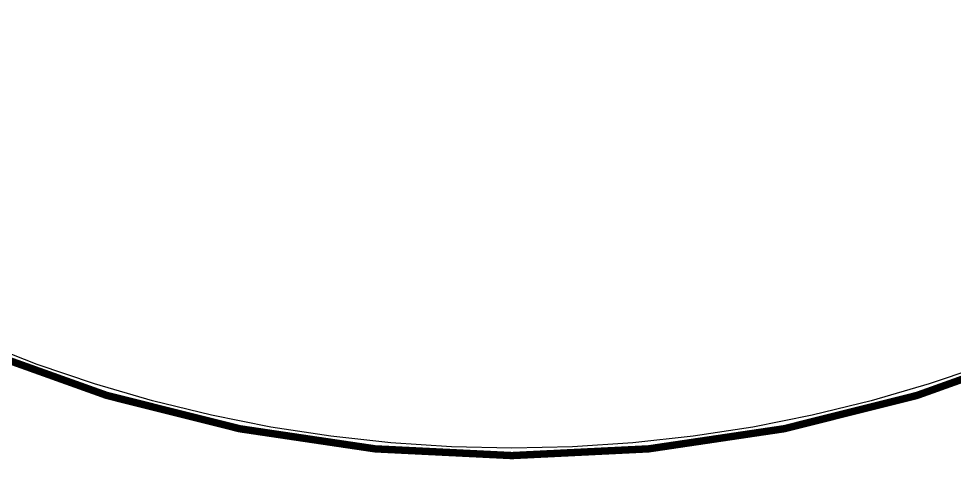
# Model space of a CAD drawing. Header units: millimetres. Extents: x 60.3 to 156.5, y 68.2 to 164.5.
# Drawn here: x 91.44 to 123.62, y 68.2 to 83.34 of the extents above; entities that cross this region are included whole.
import ezdxf

# ---------------------------------------------------------------- set-up
doc = ezdxf.new("R2010")
doc.units = ezdxf.units.MM
for name, color, linetype in [('BottomLayer', 5, 'Continuous'), ('KeepOutLayer', 6, 'Continuous'), ('TopLayer', 1, 'Continuous')]:
    doc.layers.add(name, color=color, linetype=linetype)

msp = doc.modelspace()

# ---------------------------------------------------------------- linework, layer by layer
at = {"layer": 'BottomLayer'}
for p, q in [((92.07, 71.46), (90.128, 72.215)), ((94.042, 70.79), (92.07, 71.46)), ((124.73, 71.46), (122.758, 70.79)), ((96.042, 70.207), (94.042, 70.79)), ((122.758, 70.79), (120.758, 70.207)), ((98.066, 69.712), (96.042, 70.207)), ((120.758, 70.207), (118.734, 69.712)), ((100.109, 69.306), (98.066, 69.712)), ((118.734, 69.712), (116.691, 69.306)), ((102.168, 68.989), (100.109, 69.306)), ((116.691, 69.306), (114.632, 68.989)), ((104.239, 68.762), (102.168, 68.989)), ((114.632, 68.989), (112.561, 68.762)), ((106.317, 68.626), (104.239, 68.762)), ((108.4, 68.58), (106.317, 68.626)), ((110.483, 68.626), (108.4, 68.58)), ((112.561, 68.762), (110.483, 68.626))]:
    msp.add_line(p, q, dxfattribs=at)
at = {"layer": 'KeepOutLayer', "const_width": 0.254}
msp.add_lwpolyline([(156.4, 116.327, 1), (60.4, 116.327, 1)], format="xyb", close=True, dxfattribs=at)
at = {"layer": 'TopLayer'}
for p, q in [((92.07, 71.46), (90.128, 72.215)), ((94.042, 70.79), (92.07, 71.46)), ((124.73, 71.46), (122.758, 70.79)), ((96.042, 70.207), (94.042, 70.79)), ((122.758, 70.79), (120.758, 70.207)), ((98.066, 69.712), (96.042, 70.207)), ((120.758, 70.207), (118.734, 69.712)), ((100.109, 69.306), (98.066, 69.712)), ((118.734, 69.712), (116.691, 69.306)), ((102.168, 68.989), (100.109, 69.306)), ((116.691, 69.306), (114.632, 68.989)), ((104.239, 68.762), (102.168, 68.989)), ((114.632, 68.989), (112.561, 68.762)), ((106.317, 68.626), (104.239, 68.762)), ((108.4, 68.58), (106.317, 68.626)), ((110.483, 68.626), (108.4, 68.58)), ((112.561, 68.762), (110.483, 68.626))]:
    msp.add_line(p, q, dxfattribs=at)

doc.saveas('drawing.dxf')
